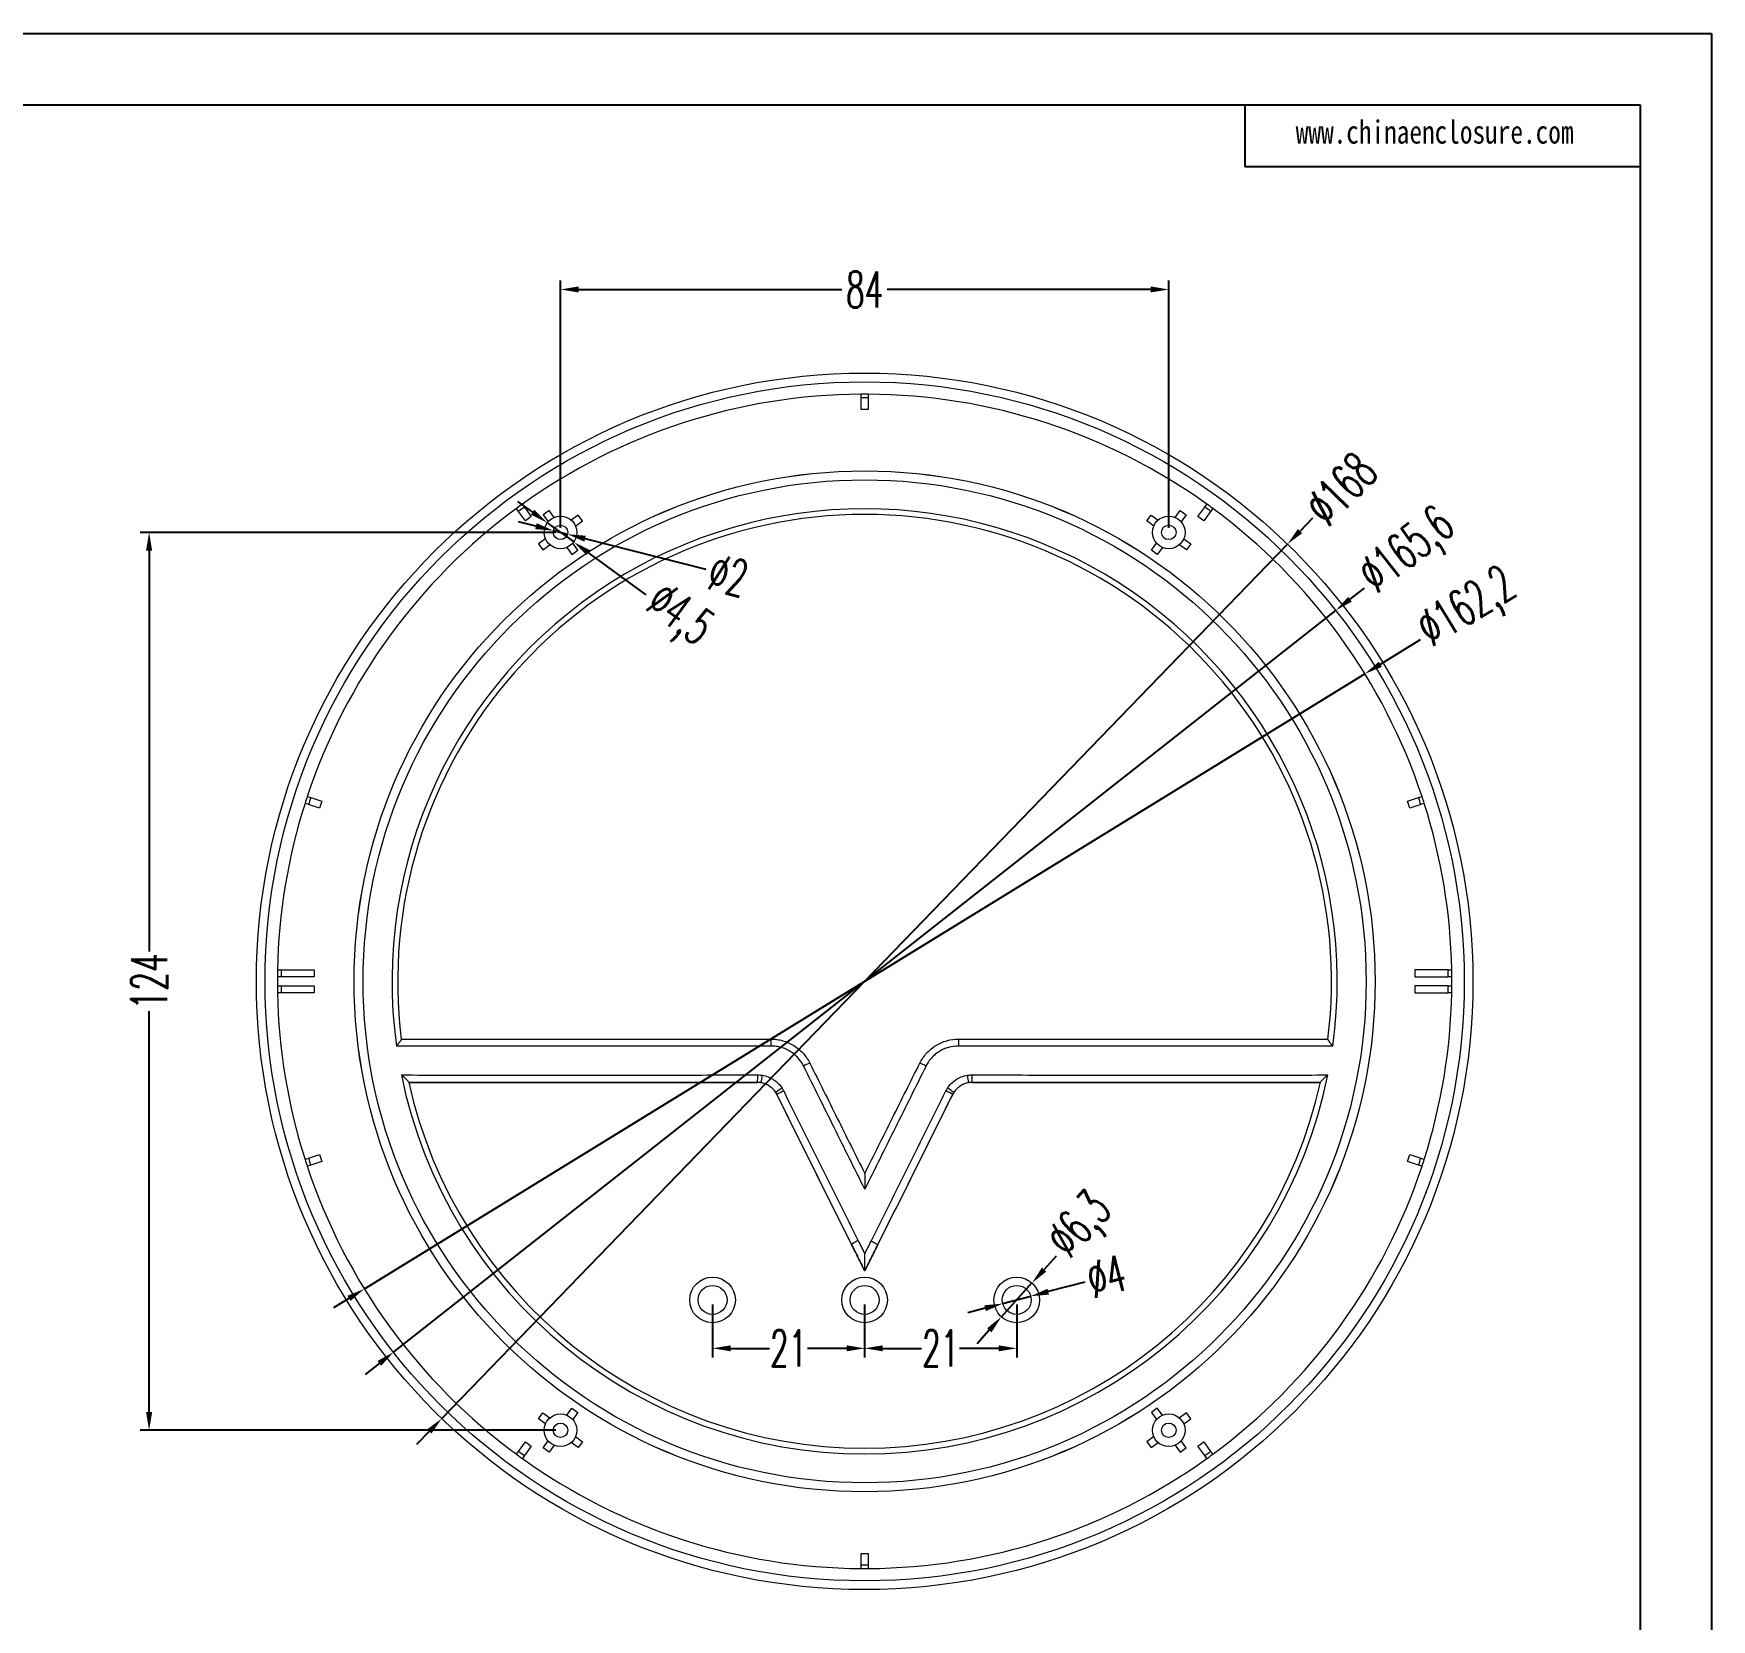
# Model space of a CAD drawing. Header units: inches. Extents: x 2104 to 3832, y 410 to 823.
# Drawn here: x 2456.3 to 2688.1, y 603.6 to 822.7 of the extents above; entities that cross this region are included whole.
import ezdxf

# ---------------------------------------------------------------- set-up
doc = ezdxf.new("R2010")
doc.units = ezdxf.units.IN
doc.layers.add('文字', color=81, linetype='Continuous')
doc.styles.add('SLDTEXTSTYLE2', font='TXT', dxfattribs={"width": 0.6, "bigfont": 'bigfont'})
doc.styles.add('宋体', font='', dxfattribs={"width": 0.8, "height": 3.5})
doc.styles.get('宋体').set_extended_font_data('SimSun')
doc.dimstyles.new('5', dxfattribs={"dimtxt": 5, "dimasz": 2.5, "dimexe": 1.25, "dimexo": 0.625, "dimtad": 0, "dimzin": 12, "dimtxsty": 'SLDTEXTSTYLE2', "dimcen": 2.5, "dimclrd": 3, "dimclre": 3, "dimclrt": 256, "dimadec": 0, "dimazin": 0, "dimtfac": 1, "dimtmove": 0, "dimatfit": 3, "dimfxl": 1, "dimarcsym": 0})

# ---------------------------------------------------------------- blocks, each defined once
blk = doc.blocks.new('*D148')
at = {"color": 3, "lineweight": -2}
for p, q in [((2529.11, 754.38), (2529.11, 788.56)), ((2613.11, 754.38), (2613.11, 788.56)), ((2531.61, 787.31), (2567.98, 787.31)), ((2610.61, 787.31), (2574.23, 787.31))]:
    blk.add_line(p, q, dxfattribs=at)
at = {"color": 3}
for points in [[(2531.61, 787.73), (2531.61, 786.9), (2529.11, 787.31)], [(2610.61, 787.73), (2610.61, 786.9), (2613.11, 787.31)]]:
    blk.add_solid(points, dxfattribs=at)
at = {"layer": 'Defpoints', "color": 0}
for p in [(2613.11, 787.31), (2529.11, 753.76), (2613.11, 753.76)]:
    blk.add_point(p, dxfattribs=at)
at = {"insert": (2571.11, 787.31), "char_height": 5, "attachment_point": 5, "style": 'SLDTEXTSTYLE2'}
blk.add_mtext('84', dxfattribs=at)
blk = doc.blocks.new('*D149')
at = {"color": 3, "lineweight": -2}
for p, q in [((2528.48, 753.76), (2471.05, 753.76)), ((2472.3, 751.26), (2472.3, 695.88)), ((2472.3, 632.26), (2472.3, 687.63)), ((2528.48, 629.76), (2471.05, 629.76))]:
    blk.add_line(p, q, dxfattribs=at)
at = {"color": 3}
for points in [[(2471.88, 751.26), (2472.72, 751.26), (2472.3, 753.76)], [(2471.88, 632.26), (2472.72, 632.26), (2472.3, 629.76)]]:
    blk.add_solid(points, dxfattribs=at)
at = {"layer": 'Defpoints', "color": 0}
for p in [(2529.11, 753.76), (2472.3, 629.76), (2529.11, 629.76)]:
    blk.add_point(p, dxfattribs=at)
at = {"insert": (2472.3, 691.76), "char_height": 5, "attachment_point": 5, "rotation": 90, "style": 'SLDTEXTSTYLE2'}
blk.add_mtext('124', dxfattribs=at)
blk = doc.blocks.new('*D150')
at = {"color": 3, "lineweight": -2}
for p, q in [((2525.27, 756.55), (2523.24, 758.02)), ((2527.29, 755.08), (2530.93, 752.44)), ((2540.94, 745.16), (2532.95, 750.97))]:
    blk.add_line(p, q, dxfattribs=at)
at = {"color": 3}
for points in [[(2525.51, 756.89), (2525.02, 756.21), (2527.29, 755.08)], [(2533.2, 751.3), (2532.71, 750.63), (2530.93, 752.44)]]:
    blk.add_solid(points, dxfattribs=at)
at = {"layer": 'Defpoints', "color": 0}
for p in [(2527.29, 755.08), (2530.93, 752.44)]:
    blk.add_point(p, dxfattribs=at)
at = {"insert": (2545.29, 742), "char_height": 5, "attachment_point": 5, "rotation": 324.0088, "style": 'SLDTEXTSTYLE2'}
blk.add_mtext('∅4,5', dxfattribs=at)
blk = doc.blocks.new('*D151')
at = {"color": 3, "lineweight": -2}
for p, q in [((2525.72, 754.62), (2523.3, 755.24)), ((2528.14, 754.01), (2530.08, 753.51)), ((2549.24, 748.62), (2532.5, 752.89))]:
    blk.add_line(p, q, dxfattribs=at)
at = {"color": 3}
for points in [[(2525.82, 755.03), (2525.61, 754.22), (2528.14, 754.01)], [(2532.6, 753.3), (2532.4, 752.49), (2530.08, 753.51)]]:
    blk.add_solid(points, dxfattribs=at)
at = {"layer": 'Defpoints', "color": 0}
for p in [(2528.14, 754.01), (2530.08, 753.51)]:
    blk.add_point(p, dxfattribs=at)
at = {"insert": (2552.27, 747.84), "char_height": 5, "attachment_point": 5, "rotation": 345.6692, "style": 'SLDTEXTSTYLE2'}
blk.add_mtext('∅2', dxfattribs=at)
blk = doc.blocks.new('*D152')
at = {"color": 3, "lineweight": -2}
for p, q in [((2550.11, 647.13), (2550.11, 639.82)), ((2571.11, 647.13), (2571.11, 639.82)), ((2552.61, 641.07), (2557.98, 641.07)), ((2568.61, 641.07), (2563.23, 641.07))]:
    blk.add_line(p, q, dxfattribs=at)
at = {"color": 3}
for points in [[(2552.61, 641.49), (2552.61, 640.66), (2550.11, 641.07)], [(2568.61, 641.49), (2568.61, 640.66), (2571.11, 641.07)]]:
    blk.add_solid(points, dxfattribs=at)
at = {"layer": 'Defpoints', "color": 0}
for p in [(2550.11, 647.76), (2571.11, 647.76), (2550.11, 641.07)]:
    blk.add_point(p, dxfattribs=at)
at = {"insert": (2560.61, 641.07), "char_height": 5, "attachment_point": 5, "style": 'SLDTEXTSTYLE2'}
blk.add_mtext('21', dxfattribs=at)
blk = doc.blocks.new('*D153')
at = {"color": 3, "lineweight": -2}
for p, q in [((2571.11, 647.13), (2571.11, 639.82)), ((2592.11, 647.13), (2592.11, 639.82)), ((2573.61, 641.07), (2578.98, 641.07)), ((2589.61, 641.07), (2584.23, 641.07))]:
    blk.add_line(p, q, dxfattribs=at)
at = {"color": 3}
for points in [[(2573.61, 641.49), (2573.61, 640.66), (2571.11, 641.07)], [(2589.61, 641.49), (2589.61, 640.66), (2592.11, 641.07)]]:
    blk.add_solid(points, dxfattribs=at)
at = {"layer": 'Defpoints', "color": 0}
for p in [(2571.11, 647.76), (2592.11, 647.76), (2592.11, 641.07)]:
    blk.add_point(p, dxfattribs=at)
at = {"insert": (2581.61, 641.07), "char_height": 5, "attachment_point": 5, "style": 'SLDTEXTSTYLE2'}
blk.add_mtext('21', dxfattribs=at)
blk = doc.blocks.new('*D154')
at = {"color": 3, "lineweight": -2}
for p, q in [((2597.57, 653.81), (2595.9, 651.95)), ((2590, 645.42), (2594.22, 650.1)), ((2588.32, 643.56), (2586.65, 641.71))]:
    blk.add_line(p, q, dxfattribs=at)
at = {"color": 3}
for points in [[(2595.59, 652.23), (2596.2, 651.67), (2594.22, 650.1)], [(2588.01, 643.84), (2588.63, 643.28), (2590, 645.42)]]:
    blk.add_solid(points, dxfattribs=at)
at = {"layer": 'Defpoints', "color": 0}
for p in [(2594.22, 650.1), (2590, 645.42)]:
    blk.add_point(p, dxfattribs=at)
at = {"insert": (2601.17, 657.8), "char_height": 5, "attachment_point": 5, "rotation": 47.9212, "style": 'SLDTEXTSTYLE2'}
blk.add_mtext('∅6,3', dxfattribs=at)
blk = doc.blocks.new('*D155')
at = {"color": 3, "lineweight": -2}
for p, q in [((2601.5, 650.22), (2596.46, 648.9)), ((2587.76, 646.62), (2585.34, 645.98)), ((2590.17, 647.25), (2594.04, 648.27))]:
    blk.add_line(p, q, dxfattribs=at)
at = {"color": 3}
for points in [[(2596.36, 649.3), (2596.57, 648.5), (2594.04, 648.27)], [(2587.65, 647.02), (2587.86, 646.21), (2590.17, 647.25)]]:
    blk.add_solid(points, dxfattribs=at)
at = {"layer": 'Defpoints', "color": 0}
for p in [(2590.17, 647.25), (2594.04, 648.27)]:
    blk.add_point(p, dxfattribs=at)
at = {"insert": (2604.52, 651.01), "char_height": 5, "attachment_point": 5, "rotation": 14.6927, "style": 'SLDTEXTSTYLE2'}
blk.add_mtext('∅4', dxfattribs=at)
blk = doc.blocks.new('*D156')
at = {"color": 3, "lineweight": -2}
for p, q in [((2632.98, 755.73), (2631.24, 753.94)), ((2512.71, 631.38), (2629.5, 752.14)), ((2510.98, 629.58), (2509.24, 627.78))]:
    blk.add_line(p, q, dxfattribs=at)
at = {"color": 3}
for points in [[(2630.94, 754.23), (2631.54, 753.65), (2629.5, 752.14)], [(2510.68, 629.87), (2511.28, 629.29), (2512.71, 631.38)]]:
    blk.add_solid(points, dxfattribs=at)
at = {"layer": 'Defpoints', "color": 0}
for p in [(2629.5, 752.14), (2512.71, 631.38)]:
    blk.add_point(p, dxfattribs=at)
at = {"insert": (2636.89, 759.78), "char_height": 5, "attachment_point": 5, "rotation": 45.9583, "style": 'SLDTEXTSTYLE2'}
blk.add_mtext('∅168', dxfattribs=at)
blk = doc.blocks.new('*D157')
at = {"color": 3, "lineweight": -2}
for p, q in [((2640.09, 746.07), (2638.13, 744.52)), ((2506.05, 640.54), (2636.17, 742.98)), ((2504.09, 638.99), (2502.12, 637.44))]:
    blk.add_line(p, q, dxfattribs=at)
at = {"color": 3}
for points in [[(2637.87, 744.85), (2638.39, 744.2), (2636.17, 742.98)], [(2503.83, 639.32), (2504.35, 638.66), (2506.05, 640.54)]]:
    blk.add_solid(points, dxfattribs=at)
at = {"layer": 'Defpoints', "color": 0}
for p in [(2636.17, 742.98), (2506.05, 640.54)]:
    blk.add_point(p, dxfattribs=at)
at = {"insert": (2646.28, 750.94), "char_height": 5, "attachment_point": 5, "rotation": 38.2139, "style": 'SLDTEXTSTYLE2'}
blk.add_mtext('∅165,6', dxfattribs=at)
blk = doc.blocks.new('*D158')
at = {"color": 3, "lineweight": -2}
for p, q in [((2647.82, 738.92), (2642.32, 735.54)), ((2502.02, 649.28), (2640.19, 734.23)), ((2499.89, 647.97), (2497.76, 646.66))]:
    blk.add_line(p, q, dxfattribs=at)
at = {"color": 3}
for points in [[(2642.11, 735.9), (2642.54, 735.19), (2640.19, 734.23)], [(2499.68, 648.33), (2500.11, 647.62), (2502.02, 649.28)]]:
    blk.add_solid(points, dxfattribs=at)
at = {"layer": 'Defpoints', "color": 0}
for p in [(2640.19, 734.23), (2502.02, 649.28)]:
    blk.add_point(p, dxfattribs=at)
at = {"insert": (2654.52, 743.04), "char_height": 5, "attachment_point": 5, "rotation": 31.584, "style": 'SLDTEXTSTYLE2'}
blk.add_mtext('∅162,2', dxfattribs=at)

msp = doc.modelspace()

# ---------------------------------------------------------------- linework, layer by layer
for p, q in [((2104.15, 822.657), (2688.052, 822.657)), ((2688.052, 822.657), (2688.052, 409.797)), ((2119.259, 812.827), (2678.222, 812.827)), ((2623.611, 812.827), (2623.611, 804.294)), ((2678.222, 812.827), (2678.222, 419.627)), ((2623.611, 804.294), (2678.222, 804.294))]:
    msp.add_line(p, q)
at = {"color": 7, "linetype": 'Continuous', "lineweight": 15}
for p, q in [((2570.609, 772.355), (2570.609, 772.855)), ((2570.609, 770.758), (2570.609, 772.355)), ((2571.609, 772.855), (2571.609, 772.355)), ((2571.609, 772.355), (2571.609, 770.758)), ((2571.609, 770.758), (2570.609, 770.758)), ((2523.331, 756.668), (2523.037, 757.073)), ((2524.269, 755.376), (2523.331, 756.668)), ((2523.846, 757.66), (2524.14, 757.256)), ((2524.14, 757.256), (2525.078, 755.964)), ((2525.078, 755.964), (2524.269, 755.376)), ((2527.527, 756.786), (2526.718, 756.198)), ((2526.718, 756.198), (2527.415, 755.239)), ((2528.224, 755.826), (2527.527, 756.786)), ((2531.549, 756.149), (2530.59, 755.452)), ((2532.137, 755.34), (2531.549, 756.149)), ((2610.081, 755.34), (2610.669, 756.149)), ((2610.669, 756.149), (2611.628, 755.452)), ((2613.994, 755.826), (2614.691, 756.786)), ((2614.691, 756.786), (2615.5, 756.198)), ((2615.5, 756.198), (2614.803, 755.239)), ((2617.139, 755.964), (2618.078, 757.256)), ((2617.948, 755.376), (2617.139, 755.964)), ((2618.887, 756.668), (2617.948, 755.376)), ((2618.078, 757.256), (2618.372, 757.66)), ((2619.181, 757.073), (2618.887, 756.668)), ((2531.178, 754.643), (2532.137, 755.34)), ((2611.04, 754.643), (2610.081, 755.34)), ((2527.04, 752.873), (2526.081, 752.176)), ((2526.081, 752.176), (2526.669, 751.367)), ((2526.669, 751.367), (2527.628, 752.064)), ((2529.994, 751.689), (2530.691, 750.73)), ((2530.691, 750.73), (2531.5, 751.317)), ((2531.5, 751.317), (2530.803, 752.277)), ((2610.718, 751.317), (2611.415, 752.277)), ((2611.527, 750.73), (2610.718, 751.317)), ((2612.224, 751.689), (2611.527, 750.73)), ((2615.549, 751.367), (2614.59, 752.064)), ((2615.178, 752.873), (2616.137, 752.176)), ((2616.137, 752.176), (2615.549, 751.367)), ((2494.302, 716.188), (2493.827, 716.343)), ((2494.136, 717.294), (2494.611, 717.139)), ((2495.821, 715.695), (2494.302, 716.188)), ((2494.611, 717.139), (2496.13, 716.646)), ((2496.13, 716.646), (2495.821, 715.695)), ((2646.088, 716.646), (2647.607, 717.139)), ((2646.397, 715.695), (2646.088, 716.646)), ((2647.916, 716.188), (2646.397, 715.695)), ((2647.607, 717.139), (2648.082, 717.294)), ((2648.391, 716.343), (2647.916, 716.188)), ((2490.026, 693.358), (2490.526, 693.358)), ((2490.526, 693.358), (2495.109, 693.358)), ((2495.109, 693.358), (2495.109, 692.358)), ((2647.109, 693.358), (2647.109, 692.358)), ((2651.691, 693.358), (2647.109, 693.358)), ((2651.691, 693.358), (2652.192, 693.358)), ((2490.513, 692.358), (2490.013, 692.358)), ((2490.013, 691.158), (2490.513, 691.158)), ((2495.109, 692.358), (2490.513, 692.358)), ((2490.513, 691.158), (2495.109, 691.158)), ((2495.109, 691.158), (2495.109, 690.158)), ((2647.109, 692.358), (2651.705, 692.358)), ((2647.109, 691.158), (2647.109, 690.158)), ((2651.705, 691.158), (2647.109, 691.158)), ((2652.205, 692.358), (2651.705, 692.358)), ((2651.705, 691.158), (2652.205, 691.158)), ((2490.526, 690.158), (2490.026, 690.158)), ((2495.109, 690.158), (2490.526, 690.158)), ((2647.109, 690.158), (2651.691, 690.158)), ((2652.192, 690.158), (2651.691, 690.158)), ((2556.306, 677.789), (2556.306, 677.789)), ((2585.96, 677.789), (2585.96, 677.789)), ((2558.997, 676.123), (2558.997, 676.123)), ((2583.269, 676.125), (2583.269, 676.125)), ((2493.827, 667.173), (2494.302, 667.327)), ((2494.302, 667.327), (2495.821, 667.821)), ((2495.821, 667.821), (2496.13, 666.87)), ((2646.088, 666.87), (2646.397, 667.821)), ((2646.397, 667.821), (2647.916, 667.327)), ((2647.916, 667.327), (2648.391, 667.173)), ((2494.611, 666.376), (2494.136, 666.222)), ((2496.13, 666.87), (2494.611, 666.376)), ((2647.607, 666.376), (2646.088, 666.87)), ((2648.082, 666.222), (2647.607, 666.376)), ((2529.994, 631.826), (2530.691, 632.786)), ((2530.691, 632.786), (2531.5, 632.198)), ((2611.527, 632.786), (2610.718, 632.198)), ((2612.224, 631.826), (2611.527, 632.786)), ((2526.081, 631.34), (2526.669, 632.149)), ((2527.04, 630.643), (2526.081, 631.34)), ((2526.669, 632.149), (2527.628, 631.452)), ((2531.5, 632.198), (2530.803, 631.239)), ((2610.718, 632.198), (2611.415, 631.239)), ((2615.549, 632.149), (2614.59, 631.452)), ((2615.178, 630.643), (2616.137, 631.34)), ((2616.137, 631.34), (2615.549, 632.149)), ((2523.331, 626.847), (2524.269, 628.139)), ((2524.269, 628.139), (2525.078, 627.552)), ((2526.718, 627.317), (2527.415, 628.277)), ((2531.549, 627.367), (2530.59, 628.064)), ((2531.178, 628.873), (2532.137, 628.176)), ((2532.137, 628.176), (2531.549, 627.367)), ((2611.04, 628.873), (2610.081, 628.176)), ((2610.081, 628.176), (2610.669, 627.367)), ((2610.669, 627.367), (2611.628, 628.064)), ((2615.5, 627.317), (2614.803, 628.277)), ((2617.139, 627.552), (2617.948, 628.139)), ((2617.948, 628.139), (2618.887, 626.847)), ((2523.037, 626.443), (2523.331, 626.847)), ((2524.14, 626.26), (2523.846, 625.855)), ((2525.078, 627.552), (2524.14, 626.26)), ((2527.527, 626.73), (2526.718, 627.317)), ((2528.224, 627.689), (2527.527, 626.73)), ((2613.994, 627.689), (2614.691, 626.73)), ((2614.691, 626.73), (2615.5, 627.317)), ((2618.078, 626.26), (2617.139, 627.552)), ((2618.372, 625.855), (2618.078, 626.26)), ((2618.887, 626.847), (2619.181, 626.443)), ((2570.609, 612.758), (2571.609, 612.758)), ((2570.609, 611.161), (2570.609, 612.758)), ((2571.609, 612.758), (2571.609, 611.161)), ((2570.609, 610.661), (2570.609, 611.161)), ((2571.609, 611.161), (2571.609, 610.661))]:
    msp.add_line(p, q, dxfattribs=at)
for centre, radius in [((2571.109, 691.758), 84), ((2571.109, 691.758), 82.8), ((2571.109, 691.758), 70.5), ((2571.109, 691.758), 70.496), ((2571.109, 691.758), 69.259), ((2529.109, 753.758), 2.25), ((2613.109, 753.758), 2.25), ((2529.109, 753.758), 1), ((2613.109, 753.758), 1), ((2550.109, 647.758), 3.15), ((2550.109, 647.758), 2), ((2571.109, 647.758), 3.15), ((2571.109, 647.758), 2), ((2592.109, 647.758), 3.15), ((2592.109, 647.758), 2), ((2529.109, 629.758), 2.25), ((2529.109, 629.758), 1), ((2613.109, 629.758), 2.25), ((2613.109, 629.758), 1)]:
    msp.add_circle(centre, radius, dxfattribs=at)
for centre, radius, start, end in [((2571.109, 691.758), 81.098, 90.35325, 125.64675), ((2571.109, 691.758), 81.098, 89.64675, 90.35325), ((2571.109, 691.758), 80.598, 89.64456, 90.35544), ((2571.109, 691.758), 81.098, 54.35325, 89.64675), ((2571.109, 691.758), 81.098, 126.35325, 161.64675), ((2571.109, 691.758), 65.268, 352.12754, 187.87246), ((2571.109, 691.758), 64.479, 90, 187.11769), ((2571.109, 691.758), 81.098, 125.64675, 126.35325), ((2571.109, 691.758), 80.598, 125.64456, 126.35544), ((2571.109, 691.758), 64.479, 352.88481, 90), ((2571.109, 691.758), 80.598, 53.64456, 54.35544), ((2571.109, 691.758), 81.098, 53.64675, 54.35325), ((2571.109, 691.758), 81.098, 18.35325, 53.64675), ((2571.109, 691.758), 81.098, 162.35325, 178.86953), ((2571.109, 691.758), 81.098, 161.64675, 162.35325), ((2571.109, 691.758), 80.598, 161.64456, 162.35544), ((2571.109, 691.758), 80.598, 17.64456, 18.35544), ((2571.109, 691.758), 81.098, 17.64675, 18.35325), ((2571.109, 691.758), 81.098, 1.13047, 17.64675), ((2571.109, 691.758), 81.098, 178.86953, 179.5761), ((2571.109, 691.758), 80.598, 178.86252, 179.57347), ((2571.109, 691.758), 80.598, 0.42653, 1.13748), ((2571.109, 691.758), 81.098, 0.4239, 1.13047), ((2571.109, 691.758), 81.098, 179.5761, 180.4239), ((2571.109, 691.758), 81.098, 180.4239, 181.13047), ((2571.109, 691.758), 80.598, 180.42653, 181.13748), ((2571.109, 691.758), 80.598, 358.86252, 359.57347), ((2571.109, 691.758), 81.098, 358.86953, 359.5761), ((2571.109, 691.758), 81.098, 359.5761, 0.4239), ((2571.109, 691.758), 81.098, 181.13047, 197.64675), ((2571.109, 691.758), 81.098, 342.35325, 358.86953), ((2553.55, 683.066), 4.664, 357.02836, 8.9362), ((2588.708, 683.066), 4.656, 171.04661, 182.97793), ((2566.389, 673.161), 7.832, 111.31995, 118.26709), ((2575.854, 673.126), 7.878, 61.70315, 68.60894), ((2571.109, 691.758), 65.268, 191.42523, 348.57477), ((2571.109, 691.758), 64.479, 192.48085, 347.51797), ((2550.279, 678.574), 6.077, 352.58224, 2.41983), ((2549.432, 679.745), 7.62, 344.8299, 352.72465), ((2567.354, 664.608), 14.551, 121.66339, 125.82743), ((2564.443, 666.977), 10.645, 115.09222, 120.77098), ((2577.788, 666.929), 10.706, 59.20303, 64.85006), ((2574.838, 664.517), 14.67, 54.14929, 58.27999), ((2592.817, 679.748), 7.607, 187.31604, 195.22468), ((2591.972, 678.574), 6.063, 177.57464, 187.43523), ((2571.109, 691.758), 80.598, 197.64456, 198.35544), ((2571.109, 691.758), 80.598, 341.64456, 342.35544), ((2571.109, 691.758), 81.098, 197.64675, 198.35325), ((2571.109, 691.758), 81.098, 198.35325, 233.64675), ((2571.109, 691.758), 81.098, 306.35325, 341.64675), ((2571.109, 691.758), 81.098, 341.64675, 342.35325), ((2571.109, 691.758), 81.098, 233.64675, 234.35325), ((2571.109, 691.758), 80.598, 233.64456, 234.35544), ((2571.109, 691.758), 81.098, 234.35325, 269.64675), ((2571.109, 691.758), 81.098, 270.35325, 305.64675), ((2571.109, 691.758), 80.598, 305.64456, 306.35544), ((2571.109, 691.758), 81.098, 305.64675, 306.35325), ((2571.109, 691.758), 80.598, 269.64456, 270.35544), ((2571.109, 691.758), 81.098, 269.64675, 270.35325)]:
    msp.add_arc(centre, radius, start, end, dxfattribs=at)
for points, knots in [([(2507.123, 683.768), (2507.124, 683.764), (2507.128, 683.757), (2507.119, 683.73), (2507.106, 683.698), (2507.083, 683.655), (2507.057, 683.609), (2507.029, 683.566), (2506.999, 683.518), (2506.956, 683.456), (2506.899, 683.377), (2506.839, 683.295), (2506.773, 683.208), (2506.701, 683.117), (2506.637, 683.037), (2506.584, 682.972), (2506.53, 682.906), (2506.487, 682.855), (2506.457, 682.82), (2506.456, 682.818)], [0, 0, 0, 0, 0.0462011, 0.1020703, 0.1579299, 0.2163072, 0.2921864, 0.3304649, 0.3680687, 0.4478807, 0.5227732, 0.5976555, 0.6725302, 0.7528647, 0.8333115, 0.8736892, 0.9137692, 0.9960928, 1, 1, 1, 1]), ([(2507.104, 683.788), (2508.154, 683.786), (2509.208, 683.785), (2511.318, 683.784), (2512.374, 683.784), (2515.545, 683.784), (2517.662, 683.784), (2524.024, 683.784), (2528.276, 683.783), (2536.795, 683.784), (2541.063, 683.783), (2549.605, 683.786), (2553.88, 683.787), (2558.158, 683.791)], [0, 0, 0, 0, 0.0625, 0.0625, 0.125, 0.125, 0.25, 0.25, 0.5, 0.5, 0.75, 0.75, 1, 1, 1, 1]), ([(2558.158, 683.791), (2558.438, 683.791), (2558.719, 683.771), (2559.27, 683.694), (2559.541, 683.637), (2560.072, 683.486), (2560.333, 683.392), (2560.844, 683.166), (2561.092, 683.035), (2561.562, 682.743), (2561.786, 682.582), (2562.213, 682.227), (2562.417, 682.033), (2562.979, 681.416), (2563.292, 680.96), (2563.542, 680.458)], [0, 0, 0, 0, 0.125, 0.125, 0.25, 0.25, 0.375, 0.375, 0.5, 0.5, 0.625, 0.625, 0.75, 0.75, 1, 1, 1, 1]), ([(2578.728, 680.462), (2578.853, 680.712), (2578.995, 680.955), (2579.311, 681.414), (2579.483, 681.63), (2579.856, 682.038), (2580.056, 682.229), (2580.486, 682.586), (2580.714, 682.749), (2581.184, 683.04), (2581.428, 683.168), (2581.936, 683.392), (2582.201, 683.488), (2583.002, 683.715), (2583.549, 683.791), (2584.109, 683.791)], [0, 0, 0, 0, 0.125, 0.125, 0.25, 0.25, 0.375, 0.375, 0.5, 0.5, 0.625, 0.625, 0.75, 0.75, 1, 1, 1, 1]), ([(2584.109, 683.791), (2588.383, 683.787), (2592.654, 683.786), (2601.188, 683.783), (2605.452, 683.784), (2613.962, 683.783), (2618.211, 683.784), (2624.566, 683.784), (2626.681, 683.784), (2629.849, 683.784), (2630.904, 683.784), (2633.012, 683.785), (2634.065, 683.786), (2635.114, 683.788)], [0, 0, 0, 0, 0.25, 0.25, 0.5, 0.5, 0.75, 0.75, 0.875, 0.875, 0.9375, 0.9375, 1, 1, 1, 1]), ([(2635.762, 682.818), (2635.761, 682.82), (2635.731, 682.854), (2635.689, 682.905), (2635.635, 682.97), (2635.582, 683.035), (2635.519, 683.114), (2635.448, 683.204), (2635.383, 683.289), (2635.321, 683.373), (2635.264, 683.453), (2635.212, 683.529), (2635.168, 683.598), (2635.135, 683.653), (2635.113, 683.697), (2635.099, 683.73), (2635.091, 683.756), (2635.092, 683.767), (2635.092, 683.772)], [0, 0, 0, 0, 0.0039, 0.0842142, 0.1245162, 0.1645436, 0.2466829, 0.3215781, 0.3969028, 0.471385, 0.5511072, 0.6269938, 0.7028978, 0.7822276, 0.8380607, 0.8939029, 0.9520211, 1, 1, 1, 1]), ([(2558.208, 682.824), (2553.871, 682.815), (2549.536, 682.813), (2540.875, 682.808), (2536.548, 682.808), (2527.912, 682.807), (2523.601, 682.808), (2517.153, 682.809), (2515.007, 682.809), (2510.722, 682.81), (2508.581, 682.811), (2506.456, 682.818)], [0, 0, 0, 0, 0.25, 0.25, 0.5, 0.5, 0.75, 0.75, 0.875, 0.875, 1, 1, 1, 1]), ([(2562.68, 680.06), (2562.473, 680.477), (2562.213, 680.856), (2561.747, 681.368), (2561.578, 681.53), (2561.223, 681.824), (2561.036, 681.958), (2560.646, 682.2), (2560.44, 682.308), (2560.015, 682.495), (2559.799, 682.573), (2559.357, 682.698), (2559.132, 682.745), (2558.674, 682.809), (2558.441, 682.825), (2558.208, 682.824)], [0, 0, 0, 0, 0.25, 0.25, 0.375, 0.375, 0.5, 0.5, 0.625, 0.625, 0.75, 0.75, 0.875, 0.875, 1, 1, 1, 1]), ([(2584.059, 682.824), (2583.594, 682.825), (2583.14, 682.762), (2582.474, 682.575), (2582.253, 682.496), (2581.832, 682.31), (2581.629, 682.204), (2581.238, 681.963), (2581.049, 681.828), (2580.691, 681.532), (2580.525, 681.373), (2580.216, 681.034), (2580.073, 680.854), (2579.811, 680.472), (2579.692, 680.271), (2579.589, 680.063)], [0, 0, 0, 0, 0.25, 0.25, 0.375, 0.375, 0.5, 0.5, 0.625, 0.625, 0.75, 0.75, 0.875, 0.875, 1, 1, 1, 1]), ([(2635.762, 682.818), (2633.639, 682.811), (2631.5, 682.81), (2627.219, 682.809), (2625.075, 682.809), (2618.633, 682.808), (2614.326, 682.807), (2605.698, 682.808), (2601.376, 682.808), (2592.723, 682.813), (2588.392, 682.815), (2584.059, 682.824)], [0, 0, 0, 0, 0.125, 0.125, 0.25, 0.25, 0.5, 0.5, 0.75, 0.75, 1, 1, 1, 1]), ([(2571.129, 663.062), (2569.72, 665.89), (2568.311, 668.721), (2565.495, 674.388), (2564.088, 677.223), (2562.68, 680.06)], [0, 0, 0, 0, 0.5, 0.5, 1, 1, 1, 1]), ([(2563.542, 680.458), (2564.807, 677.916), (2566.072, 675.375), (2568.601, 670.296), (2569.865, 667.758), (2571.129, 665.221)], [0, 0, 0, 0, 0.5, 0.5, 1, 1, 1, 1]), ([(2571.129, 665.221), (2572.394, 667.759), (2573.66, 670.298), (2576.193, 675.378), (2577.46, 677.919), (2578.728, 680.462)], [0, 0, 0, 0, 0.5, 0.5, 1, 1, 1, 1]), ([(2579.589, 680.063), (2578.178, 677.226), (2576.768, 674.39), (2573.948, 668.723), (2572.538, 665.891), (2571.129, 663.062)], [0, 0, 0, 0, 0.5, 0.5, 1, 1, 1, 1]), ([(2507.134, 678.829), (2509.155, 678.821), (2511.192, 678.819), (2515.269, 678.819), (2517.31, 678.819), (2523.441, 678.818), (2527.54, 678.817), (2535.754, 678.818), (2539.868, 678.817), (2548.103, 678.822), (2552.226, 678.825), (2556.351, 678.831)], [0, 0, 0, 0, 0.125, 0.125, 0.25, 0.25, 0.5, 0.5, 0.75, 0.75, 1, 1, 1, 1]), ([(2508.15, 677.822), (2508.15, 677.824), (2508.156, 677.839), (2508.084, 677.936), (2507.901, 678.141), (2507.564, 678.459), (2507.28, 678.706), (2507.136, 678.827), (2507.134, 678.829)], [0, 0, 0, 0, 0.0230241, 0.1587439, 0.3661399, 0.6882064, 0.9965122, 1, 1, 1, 1]), ([(2508.14, 677.786), (2510.122, 677.784), (2512.116, 677.784), (2516.107, 677.784), (2518.105, 677.784), (2524.107, 677.783), (2528.118, 677.783), (2536.154, 677.784), (2540.179, 677.783), (2548.237, 677.786), (2552.27, 677.787), (2556.306, 677.789)], [0, 0, 0, 0, 0.125, 0.125, 0.25, 0.25, 0.5, 0.5, 0.75, 0.75, 1, 1, 1, 1]), ([(2556.306, 677.789), (2552.27, 677.787), (2548.236, 677.786), (2540.179, 677.783), (2536.154, 677.784), (2528.117, 677.783), (2524.106, 677.784), (2518.105, 677.784), (2516.107, 677.784), (2513.114, 677.784), (2512.117, 677.784), (2510.126, 677.785), (2509.132, 677.785), (2508.141, 677.786)], [0, 0, 0, 0, 0.25, 0.25, 0.5, 0.5, 0.75, 0.75, 0.875, 0.875, 0.9375, 0.9375, 1, 1, 1, 1]), ([(2558.837, 676.406), (2558.723, 676.582), (2558.592, 676.746), (2558.294, 677.048), (2558.13, 677.182), (2557.78, 677.412), (2557.589, 677.51), (2557.197, 677.662), (2556.994, 677.717), (2556.786, 677.751)], [0, 0, 0, 0, 0.25, 0.25, 0.5, 0.5, 0.75, 0.75, 1, 1, 1, 1]), ([(2556.991, 678.78), (2557.269, 678.735), (2557.538, 678.662), (2558.056, 678.461), (2558.309, 678.331), (2558.776, 678.025), (2558.992, 677.849), (2559.386, 677.452), (2559.564, 677.231), (2559.716, 676.993)], [0, 0, 0, 0, 0.25, 0.25, 0.5, 0.5, 0.75, 0.75, 1, 1, 1, 1]), ([(2559.929, 676.617), (2561.644, 673.165), (2563.359, 669.715), (2566.788, 662.822), (2568.503, 659.38), (2570.217, 655.941)], [0, 0, 0, 0, 0.5, 0.5, 1, 1, 1, 1]), ([(2572.001, 655.865), (2573.722, 659.316), (2575.445, 662.773), (2578.89, 669.693), (2580.612, 673.156), (2582.338, 676.62)], [0, 0, 0, 0, 0.5, 0.5, 1, 1, 1, 1]), ([(2582.551, 676.996), (2582.703, 677.233), (2582.877, 677.45), (2583.268, 677.844), (2583.488, 678.024), (2583.954, 678.33), (2584.2, 678.457), (2584.721, 678.66), (2584.994, 678.734), (2585.272, 678.779)], [0, 0, 0, 0, 0.25, 0.25, 0.5, 0.5, 0.75, 0.75, 1, 1, 1, 1]), ([(2585.477, 677.75), (2585.27, 677.717), (2585.066, 677.661), (2584.673, 677.508), (2584.487, 677.412), (2584.136, 677.182), (2583.97, 677.047), (2583.676, 676.749), (2583.545, 676.586), (2583.43, 676.408)], [0, 0, 0, 0, 0.25, 0.25, 0.5, 0.5, 0.75, 0.75, 1, 1, 1, 1]), ([(2585.914, 678.83), (2590.036, 678.825), (2594.154, 678.822), (2602.382, 678.817), (2606.492, 678.818), (2614.697, 678.817), (2618.792, 678.818), (2624.918, 678.819), (2626.957, 678.819), (2631.03, 678.819), (2633.065, 678.821), (2635.084, 678.829)], [0, 0, 0, 0, 0.25, 0.25, 0.5, 0.5, 0.75, 0.75, 0.875, 0.875, 1, 1, 1, 1]), ([(2634.077, 677.786), (2632.097, 677.784), (2630.105, 677.784), (2626.118, 677.784), (2624.123, 677.784), (2618.128, 677.784), (2614.12, 677.783), (2606.092, 677.784), (2602.071, 677.783), (2594.021, 677.786), (2589.992, 677.787), (2585.96, 677.789)], [0, 0, 0, 0, 0.125, 0.125, 0.25, 0.25, 0.5, 0.5, 0.75, 0.75, 1, 1, 1, 1]), ([(2585.96, 677.789), (2589.992, 677.787), (2594.021, 677.786), (2602.071, 677.783), (2606.092, 677.784), (2614.12, 677.783), (2618.127, 677.783), (2624.123, 677.784), (2626.119, 677.784), (2630.106, 677.784), (2632.097, 677.784), (2634.078, 677.786)], [0, 0, 0, 0, 0.25, 0.25, 0.5, 0.5, 0.75, 0.75, 0.875, 0.875, 1, 1, 1, 1]), ([(2634.068, 677.821), (2634.067, 677.824), (2634.062, 677.839), (2634.133, 677.936), (2634.317, 678.141), (2634.654, 678.459), (2634.938, 678.706), (2635.082, 678.827), (2635.084, 678.829)], [0, 0, 0, 0, 0.0239406, 0.159533, 0.3667345, 0.6884989, 0.9965154, 1, 1, 1, 1]), ([(2558.997, 676.123), (2560.719, 672.664), (2562.441, 669.207), (2565.88, 662.299), (2567.601, 658.848), (2569.319, 655.402)], [0, 0, 0, 0, 0.5, 0.5, 1, 1, 1, 1]), ([(2569.319, 655.402), (2567.601, 658.849), (2565.88, 662.299), (2562.441, 669.207), (2560.719, 672.664), (2558.997, 676.123)], [0, 0, 0, 0, 0.5, 0.5, 1, 1, 1, 1]), ([(2572.899, 655.325), (2574.624, 658.785), (2576.352, 662.249), (2579.808, 669.184), (2581.538, 672.654), (2583.269, 676.125)], [0, 0, 0, 0, 0.5, 0.5, 1, 1, 1, 1]), ([(2583.269, 676.125), (2581.537, 672.654), (2579.808, 669.184), (2576.352, 662.249), (2574.624, 658.785), (2572.899, 655.325)], [0, 0, 0, 0, 0.5, 0.5, 1, 1, 1, 1]), ([(2571.129, 665.221), (2571.129, 665.23), (2571.129, 665.194), (2571.129, 665.077), (2571.129, 664.999), (2571.129, 664.742), (2571.129, 664.546), (2571.129, 664.136), (2571.129, 663.925), (2571.129, 663.499), (2571.129, 663.283), (2571.129, 663.062)], [0, 0, 0, 0, 0.125, 0.125, 0.25, 0.25, 0.5, 0.5, 0.75, 0.75, 1, 1, 1, 1]), ([(2570.217, 655.941), (2569.983, 655.826), (2569.75, 655.7), (2569.418, 655.501), (2569.32, 655.428), (2569.319, 655.402)], [0, 0, 0, 0, 0.5, 0.5, 1, 1, 1, 1]), ([(2570.217, 655.941), (2570.365, 655.645), (2570.513, 655.348), (2570.66, 655.052), (2570.816, 654.739), (2570.972, 654.427), (2571.128, 654.114)], [0, 0, 0, 0, 0.0009976662, 0.0009976662, 0.0009976662, 0.0020492226, 0.0020492226, 0.0020492226, 0.0020492226]), ([(2571.128, 654.114), (2571.271, 654.401), (2571.414, 654.688), (2571.557, 654.975), (2571.705, 655.272), (2571.853, 655.568), (2572.001, 655.865)], [0, 0, 0, 0, 0.0009659072, 0.0009659072, 0.0009659072, 0.0019635582, 0.0019635582, 0.0019635582, 0.0019635582]), ([(2572.899, 655.325), (2572.897, 655.351), (2572.8, 655.424), (2572.468, 655.624), (2572.235, 655.749), (2572.001, 655.865)], [0, 0, 0, 0, 0.5, 0.5, 1, 1, 1, 1]), ([(2569.319, 655.402), (2569.467, 655.105), (2569.615, 654.808), (2569.763, 654.51), (2569.991, 654.054), (2570.218, 653.598), (2570.446, 653.142), (2570.673, 652.686), (2570.9, 652.23), (2571.127, 651.774)], [0, 0, 0, 0, 0.0010000078, 0.0010000078, 0.0010000078, 0.0025352566, 0.0025352566, 0.0025352566, 0.0040705297, 0.0040705297, 0.0040705297, 0.0040705297]), ([(2571.127, 651.774), (2570.969, 652.092), (2570.811, 652.41), (2570.652, 652.728), (2570.356, 653.322), (2570.06, 653.916), (2569.763, 654.51), (2569.615, 654.808), (2569.467, 655.105), (2569.319, 655.402)], [0, 0, 0, 0, 0.0010703159, 0.0010703159, 0.0010703159, 0.0030704513, 0.0030704513, 0.0030704513, 0.0040705162, 0.0040705162, 0.0040705162, 0.0040705162]), ([(2571.127, 651.774), (2571.423, 652.366), (2571.718, 652.957), (2572.013, 653.549), (2572.16, 653.845), (2572.308, 654.141), (2572.456, 654.437), (2572.603, 654.733), (2572.751, 655.029), (2572.899, 655.325)], [0, 0, 0, 0, 0.0019923004, 0.0019923004, 0.0019923004, 0.0029884722, 0.0029884722, 0.0029884722, 0.0039846505, 0.0039846505, 0.0039846505, 0.0039846505]), ([(2572.899, 655.325), (2572.75, 655.028), (2572.602, 654.731), (2572.454, 654.434), (2572.306, 654.137), (2572.158, 653.839), (2572.009, 653.542), (2571.715, 652.953), (2571.421, 652.363), (2571.127, 651.774)], [0, 0, 0, 0, 0.0010000519, 0.0010000519, 0.0010000519, 0.0020001023, 0.0020001023, 0.0020001023, 0.0039846469, 0.0039846469, 0.0039846469, 0.0039846469]), ([(2571.127, 651.774), (2571.127, 651.786), (2571.127, 651.842), (2571.127, 651.992), (2571.127, 652.083), (2571.128, 652.375), (2571.128, 652.587), (2571.128, 653.021), (2571.128, 653.239), (2571.128, 653.676), (2571.128, 653.894), (2571.128, 654.114)], [0, 0, 0, 0, 0.125, 0.125, 0.25, 0.25, 0.5, 0.5, 0.75, 0.75, 1, 1, 1, 1])]:
    msp.add_open_spline(points, degree=3, knots=knots, dxfattribs=at)
for points in [[(2556.786, 677.751), (2556.628, 677.776), (2556.467, 677.789), (2556.306, 677.789)], [(2556.786, 677.751), (2556.628, 677.776), (2556.467, 677.789), (2556.306, 677.789)], [(2556.351, 678.831), (2556.566, 678.831), (2556.78, 678.814), (2556.991, 678.78)], [(2559.716, 676.993), (2559.793, 676.872), (2559.864, 676.747), (2559.929, 676.617)], [(2582.338, 676.62), (2582.402, 676.749), (2582.473, 676.875), (2582.551, 676.996)], [(2585.272, 678.779), (2585.483, 678.813), (2585.697, 678.831), (2585.914, 678.83)], [(2585.96, 677.789), (2585.797, 677.789), (2585.636, 677.776), (2585.477, 677.75)], [(2585.96, 677.789), (2585.796, 677.789), (2585.636, 677.776), (2585.477, 677.75)], [(2558.997, 676.123), (2558.948, 676.221), (2558.895, 676.315), (2558.837, 676.406)], [(2558.997, 676.123), (2558.949, 676.221), (2558.895, 676.315), (2558.837, 676.406)], [(2583.43, 676.408), (2583.371, 676.317), (2583.318, 676.222), (2583.269, 676.125)], [(2583.43, 676.408), (2583.371, 676.317), (2583.318, 676.222), (2583.269, 676.125)]]:
    msp.add_open_spline(points, degree=3, dxfattribs=at)

# ---------------------------------------------------------------- texts
at = {"layer": '文字', "color": 0, "insert": (2630.646, 810.666), "char_height": 3.20385, "width": 56.28861, "attachment_point": 1, "style": '宋体'}
msp.add_mtext('www.chinaenclosure.com', dxfattribs=at)

# ---------------------------------------------------------------- dimensions: what is measured, and where the dimension line sits
for base, p1, p2, picture, middle in [((2613.109, 787.313), (2529.109, 753.758), (2613.109, 753.758), '*D148', (2571.109, 787.313)), ((2550.109, 641.075), (2571.109, 647.758), (2550.109, 647.758), '*D152', (2560.609, 641.075)), ((2592.109, 641.075), (2571.109, 647.758), (2592.109, 647.758), '*D153', (2581.609, 641.075))]:
    dim = msp.add_linear_dim(base=base, p1=p1, p2=p2, dimstyle='5')
    dim.commit()
    dim.dimension.update_dxf_attribs({"geometry": picture, "text_midpoint": middle})
for p1, p2, picture, middle in [((2512.714, 631.376), (2629.504, 752.14), '*D156', (2636.89, 759.777)), ((2506.052, 640.538), (2636.165, 742.978), '*D157', (2646.281, 750.942)), ((2589.998, 645.42), (2594.22, 650.096), '*D154', (2601.173, 657.796))]:
    dim = msp.add_diameter_dim_2p(p1=p1, p2=p2, dimstyle='5')
    dim.commit()
    dim.dimension.update_dxf_attribs({"geometry": picture, "text_midpoint": middle})
for p1, p2, picture, middle in [((2527.288, 755.08), (2530.929, 752.435), '*D150', (2545.291, 742.005)), ((2528.14, 754.005), (2530.078, 753.51), '*D151', (2552.266, 747.842)), ((2502.023, 649.283), (2640.194, 734.233), '*D158', (2654.524, 743.043)), ((2590.174, 647.25), (2594.043, 648.265), '*D155', (2604.521, 651.012))]:
    dim = msp.add_diameter_dim_2p(p1=p1, p2=p2, dimstyle='5')
    dim.commit()
    dim.dimension.update_dxf_attribs({"geometry": picture, "text_midpoint": middle, "dimtype": 163})
dim = msp.add_linear_dim(base=(2472.301, 629.758), p1=(2529.109, 753.758), p2=(2529.109, 629.758), angle=90, dimstyle='5')
dim.commit()
dim.dimension.update_dxf_attribs({"geometry": '*D149', "text_midpoint": (2472.301, 691.758)})

doc.saveas('drawing.dxf')
